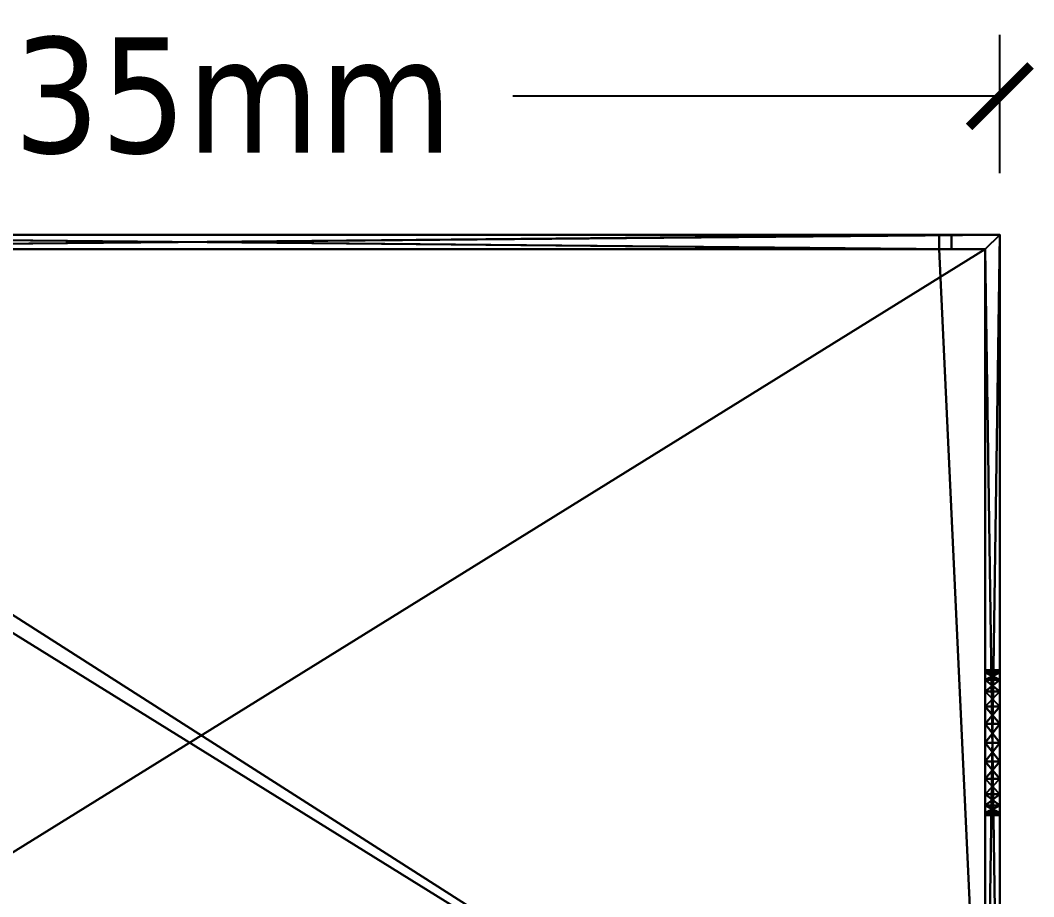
# Model space of a CAD drawing. Extents: x -792 to 436, y -474 to 738.
# Drawn here: x 132.5 to 342, y 73.2 to 254.3 of the extents above; entities that cross this region are included whole.
import ezdxf

# ---------------------------------------------------------------- set-up
doc = ezdxf.new("R2010")
doc.units = 0
doc.header["$LTSCALE"] = 25.4
doc.layers.get('0').update_dxf_attribs({"color": 13, "linetype": 'CONTINUOUS'})
doc.layers.get('DEFPOINTS').update_dxf_attribs({"linetype": 'CONTINUOUS'})
doc.styles.add('TAHOMA', font='Tahoma')
doc.dimstyles.new('DIMSTYLE1', dxfattribs={"dimtxt": 23.886966, "dimasz": 12.7, "dimexe": 12.7, "dimexo": 12.7, "dimgap": 2.54, "dimtad": 0, "dimtih": 1, "dimtoh": 1, "dimdec": 0, "dimzin": 0, "dimtxsty": 'TAHOMA', "dimblk": 'ARCHTICK', "dimcen": 0.09, "dimazin": 3, "dimtfac": 1, "dimtdec": 4, "dimtofl": 0, "dimtmove": 0, "dimatfit": 3, "dimtolj": 1, "dimtzin": 0})

# ---------------------------------------------------------------- blocks, each defined once
blk = doc.blocks.new('GROUP_1')
at = {"color": 0}
for p, q in [((335, 210), (0, 210)), ((335, 210, 400), (0, 210, 400)), ((335, 210), (0, 210)), ((335, 210, 400), (0, 210, 400)), ((325, 210, 90), (10, 210, 90)), ((10, 210, 120), (325, 210, 120)), ((325, 210, 90), (10, 210, 90)), ((10, 210, 120), (325, 210, 120)), ((12.5, 210, 35), (322.5, 210, 35)), ((322.5, 210, 10), (12.5, 210, 10)), ((12.5, 210, 35), (322.5, 210, 35)), ((322.5, 210, 10), (12.5, 210, 10)), ((322.5, 210, 35), (322.5, 207, 35)), ((322.5, 210, 35), (322.5, 210, 10)), ((322.5, 210, 35), (322.5, 210, 10)), ((322.5, 210, 10), (322.5, 207, 10)), ((322.5, 210, 35), (322.5, 207, 35)), ((322.5, 210, 10), (322.5, 207, 10)), ((325, 210, 90), (325, 207, 90)), ((325, 210, 120), (325, 210, 90)), ((325, 210, 90), (325, 207, 90)), ((325, 210, 120), (325, 207, 120)), ((325, 210, 120), (325, 210, 90)), ((325, 210, 120), (325, 207, 120)), ((335, 0), (335, 210)), ((335, 210), (335, 210, 400)), ((335, 0, 400), (335, 210, 400)), ((335, 0), (335, 210)), ((335, 0, 400), (335, 210, 400)), ((335, 210), (335, 210, 400)), ((332, 207), (3, 207)), ((332, 207, 400), (3, 207, 400)), ((332, 207, 400), (3, 207, 400)), ((3, 207, 7), (332, 207, 7)), ((332, 207), (3, 207)), ((3, 207, 7), (332, 207, 7)), ((10, 207, 120), (325, 207, 120)), ((325, 207, 90), (10, 207, 90)), ((325, 207, 90), (10, 207, 90)), ((10, 207, 120), (325, 207, 120)), ((12.5, 207, 35), (322.5, 207, 35)), ((12.5, 207, 35), (322.5, 207, 35)), ((12.5, 207, 10), (322.5, 207, 10)), ((12.5, 207, 10), (322.5, 207, 10)), ((322.5, 207, 35), (322.5, 207, 10)), ((322.5, 207, 10), (332, 207, 10)), ((322.5, 207, 35), (322.5, 207, 10)), ((322.5, 207, 10), (332, 207, 10)), ((325, 207, 120), (325, 207, 90)), ((325, 207, 120), (325, 207, 90)), ((332, 3), (332, 207)), ((332, 3, 400), (332, 207, 400)), ((332, 207, 10), (332, 207, 400)), ((332, 207, 10), (332, 3, 10)), ((332, 3, 400), (332, 207, 400)), ((332, 207, 7), (332, 3, 7)), ((332, 207), (332, 207, 7)), ((332, 3), (332, 207)), ((332, 207, 10), (332, 207, 400)), ((332, 207), (332, 207, 7)), ((332, 207, 7), (332, 3, 7)), ((332, 207, 10), (332, 3, 10)), ((335, 120, 300), (332, 120, 300)), ((335, 120, 300), (332, 120, 300)), ((335, 119.49, 296.12), (332, 119.49, 296.12)), ((335, 119.49, 296.12), (332, 119.49, 296.12)), ((335, 119.49, 303.88), (332, 119.49, 303.88)), ((335, 119.49, 303.88), (332, 119.49, 303.88)), ((335, 117.99, 292.5), (332, 117.99, 292.5)), ((335, 117.99, 292.5), (332, 117.99, 292.5)), ((335, 117.99, 307.5), (332, 117.99, 307.5)), ((335, 117.99, 307.5), (332, 117.99, 307.5)), ((335, 115.61, 289.39), (332, 115.61, 289.39)), ((335, 115.61, 289.39), (332, 115.61, 289.39)), ((335, 115.61, 310.61), (332, 115.61, 310.61)), ((335, 115.61, 310.61), (332, 115.61, 310.61)), ((335, 112.5, 287.01), (332, 112.5, 287.01)), ((335, 112.5, 287.01), (332, 112.5, 287.01)), ((335, 112.5, 312.99), (332, 112.5, 312.99)), ((335, 112.5, 312.99), (332, 112.5, 312.99)), ((335, 108.88, 314.49), (332, 108.88, 314.49)), ((335, 108.88, 285.51), (332, 108.88, 285.51)), ((335, 108.88, 285.51), (332, 108.88, 285.51)), ((335, 108.88, 314.49), (332, 108.88, 314.49)), ((335, 105, 315), (332, 105, 315)), ((335, 105, 315), (332, 105, 315)), ((335, 105, 285), (332, 105, 285)), ((335, 105, 285), (332, 105, 285)), ((335, 101.12, 314.49), (332, 101.12, 314.49)), ((335, 101.12, 314.49), (332, 101.12, 314.49)), ((335, 101.12, 285.51), (332, 101.12, 285.51)), ((335, 101.12, 285.51), (332, 101.12, 285.51)), ((335, 97.5, 312.99), (332, 97.5, 312.99)), ((335, 97.5, 312.99), (332, 97.5, 312.99)), ((335, 97.5, 287.01), (332, 97.5, 287.01)), ((335, 97.5, 287.01), (332, 97.5, 287.01)), ((335, 94.39, 310.61), (332, 94.39, 310.61)), ((335, 94.39, 310.61), (332, 94.39, 310.61)), ((335, 94.39, 289.39), (332, 94.39, 289.39)), ((335, 94.39, 289.39), (332, 94.39, 289.39)), ((335, 92.01, 307.5), (332, 92.01, 307.5)), ((335, 92.01, 307.5), (332, 92.01, 307.5)), ((335, 92.01, 292.5), (332, 92.01, 292.5)), ((335, 92.01, 292.5), (332, 92.01, 292.5)), ((335, 90.51, 303.88), (332, 90.51, 303.88)), ((335, 90.51, 303.88), (332, 90.51, 303.88)), ((335, 90.51, 296.12), (332, 90.51, 296.12)), ((335, 90.51, 296.12), (332, 90.51, 296.12)), ((335, 90, 300), (332, 90, 300)), ((335, 90, 300), (332, 90, 300))]:
    blk.add_line(p, q, dxfattribs=at)
at = {"color": 0, "extrusion": (-1, 0, 0)}
for centre in [(-105, 300, -332), (-105, 300, -332), (-105, 300, -332), (-105, 300, -332), (-105, 300, -332), (-105, 300, -332), (-105, 300, -332), (-105, 300, -332), (-105, 300, -332), (-105, 300, -332), (-105, 300, -332), (-105, 300, -332), (-105, 300, -332), (-105, 300, -332), (-105, 300, -332), (-105, 300, -332), (-105, 300, -332), (-105, 300, -332), (-105, 300, -332), (-105, 300, -332), (-105, 300, -332), (-105, 300, -332), (-105, 300, -332), (-105, 300, -332), (-105, 300, -332), (-105, 300, -335), (-105, 300, -335), (-105, 300, -335), (-105, 300, -335), (-105, 300, -335), (-105, 300, -335), (-105, 300, -335), (-105, 300, -335), (-105, 300, -335), (-105, 300, -335), (-105, 300, -335), (-105, 300, -335), (-105, 300, -335), (-105, 300, -335), (-105, 300, -335), (-105, 300, -335), (-105, 300, -335), (-105, 300, -335), (-105, 300, -335), (-105, 300, -335), (-105, 300, -335), (-105, 300, -335), (-105, 300, -335), (-105, 300, -335), (-105, 300, -335)]:
    blk.add_circle(centre, 15, dxfattribs=at)
at = {"color": 0}
mesh = blk.add_polyface(dxfattribs=at)
corners = [(0, 210), (3, 207), (0, 0), (335, 210), (332, 207), (332, 3), (3, 3), (335, 0)]
mesh.append_faces([[corners[k] for k in face] for face in [(0, 1, 2), (1, 3, 4), (4, 3, 5), (2, 6, 7), (6, 2, 1), (7, 5, 3)]], dxfattribs={"vtx0": -1, "vtx1": -1, "color": 0})
mesh.append_faces([[corners[k] for k in face] for face in [(1, 0, 3), (7, 6, 5)]], dxfattribs={"vtx0": -1, "vtx2": -1, "color": 0})
mesh = blk.add_polyface(dxfattribs=at)
corners = [(0, 0, 400), (3, 3, 400), (0, 210, 400), (335, 0, 400), (332, 3, 400), (332, 207, 400), (3, 207, 400), (335, 210, 400)]
mesh.append_faces([[corners[k] for k in face] for face in [(0, 1, 2), (1, 3, 4), (4, 3, 5), (2, 6, 7), (6, 2, 1), (7, 5, 3)]], dxfattribs={"vtx0": -1, "vtx1": -1, "color": 0})
mesh.append_faces([[corners[k] for k in face] for face in [(1, 0, 3), (7, 6, 5)]], dxfattribs={"vtx0": -1, "vtx2": -1, "color": 0})
mesh = blk.add_polyface(dxfattribs=at)
corners = [(0, 210), (12.5, 210, 10), (335, 210), (0, 210, 400), (10, 210, 90), (12.5, 210, 35), (322.5, 210, 35), (10, 210, 120), (325, 210, 120), (322.5, 210, 10), (335, 210, 400), (325, 210, 90)]
mesh.append_faces([[corners[k] for k in face] for face in [(0, 1, 2), (1, 4, 5), (5, 4, 6), (4, 3, 7), (7, 3, 8), (2, 9, 10), (9, 2, 1), (11, 6, 4), (10, 8, 3)]], dxfattribs={"vtx0": -1, "vtx1": -1, "color": 0})
mesh.append_faces([[corners[k] for k in face] for face in [(1, 3, 4), (10, 9, 11)]], dxfattribs={"vtx0": -1, "vtx1": -1, "vtx2": -1, "color": 0})
mesh.append_faces([[corners[k] for k in face] for face in [(1, 0, 3), (11, 9, 6), (10, 11, 8)]], dxfattribs={"vtx0": -1, "vtx2": -1, "color": 0})
mesh = blk.add_polyface(dxfattribs=at)
corners = [(325, 207, 90), (10, 210, 90), (10, 207, 90), (325, 210, 90)]
mesh.append_faces([[corners[k] for k in face] for face in [(0, 1, 2), (1, 0, 3)]], dxfattribs={"vtx0": -1, "color": 0})
mesh = blk.add_polyface(dxfattribs=at)
corners = [(325, 210, 120), (10, 207, 120), (10, 210, 120), (325, 207, 120)]
mesh.append_faces([[corners[k] for k in face] for face in [(0, 1, 2), (1, 0, 3)]], dxfattribs={"vtx0": -1, "color": 0})
mesh = blk.add_polyface(dxfattribs=at)
corners = [(322.5, 210, 35), (12.5, 207, 35), (12.5, 210, 35), (322.5, 207, 35)]
mesh.append_faces([[corners[k] for k in face] for face in [(0, 1, 2), (1, 0, 3)]], dxfattribs={"vtx0": -1, "color": 0})
mesh = blk.add_polyface(dxfattribs=at)
corners = [(322.5, 207, 10), (12.5, 210, 10), (12.5, 207, 10), (322.5, 210, 10)]
mesh.append_faces([[corners[k] for k in face] for face in [(0, 1, 2), (1, 0, 3)]], dxfattribs={"vtx0": -1, "color": 0})
mesh = blk.add_polyface(dxfattribs=at)
corners = [(322.5, 210, 35), (322.5, 207, 10), (322.5, 207, 35), (322.5, 210, 10)]
mesh.append_faces([[corners[k] for k in face] for face in [(0, 1, 2), (1, 0, 3)]], dxfattribs={"vtx0": -1, "color": 0})
mesh = blk.add_polyface(dxfattribs=at)
corners = [(325, 210, 120), (325, 207, 90), (325, 207, 120), (325, 210, 90)]
mesh.append_faces([[corners[k] for k in face] for face in [(0, 1, 2), (1, 0, 3)]], dxfattribs={"vtx0": -1, "color": 0})
mesh = blk.add_polyface(dxfattribs=at)
corners = [(335, 210), (335, 0, 400), (335, 0), (335, 90.51, 296.12), (335, 90, 300), (335, 92.01, 292.5), (335, 94.39, 289.39), (335, 97.5, 287.01), (335, 101.12, 285.51), (335, 105, 285), (335, 108.88, 285.51), (335, 112.5, 287.01), (335, 115.61, 289.39), (335, 117.99, 292.5), (335, 119.49, 296.12), (335, 120, 300), (335, 94.39, 310.61), (335, 210, 400), (335, 92.01, 307.5), (335, 90.51, 303.88), (335, 97.5, 312.99), (335, 101.12, 314.49), (335, 105, 315), (335, 108.88, 314.49), (335, 112.5, 312.99), (335, 115.61, 310.61), (335, 117.99, 307.5), (335, 119.49, 303.88)]
mesh.append_faces([[corners[k] for k in face] for face in [(0, 1, 2)]], dxfattribs={"vtx0": -1, "color": 0})
mesh.append_faces([[corners[k] for k in face] for face in [(3, 0, 5), (5, 0, 6), (6, 0, 7), (7, 0, 8), (8, 0, 9), (9, 0, 10), (10, 0, 11), (11, 0, 12), (12, 0, 13), (13, 0, 14), (14, 0, 15), (1, 16, 17), (16, 1, 18), (18, 1, 19), (19, 1, 4), (17, 15, 0)]], dxfattribs={"vtx0": -1, "vtx1": -1, "color": 0})
mesh.append_faces([[corners[k] for k in face] for face in [(1, 0, 3)]], dxfattribs={"vtx0": -1, "vtx1": -1, "vtx2": -1, "color": 0})
mesh.append_faces([[corners[k] for k in face] for face in [(1, 3, 4), (17, 16, 20), (17, 20, 21), (17, 21, 22), (17, 22, 23), (17, 23, 24), (17, 24, 25), (17, 25, 26), (17, 26, 27), (17, 27, 15)]], dxfattribs={"vtx0": -1, "vtx2": -1, "color": 0})
mesh = blk.add_polyface(dxfattribs=at)
corners = [(332, 207, 10), (325, 207, 90), (322.5, 207, 10), (332, 207, 400), (322.5, 207, 35), (12.5, 207, 35), (325, 207, 120), (10, 207, 120), (3, 207, 10), (12.5, 207, 10), (10, 207, 90), (3, 207, 400)]
mesh.append_faces([[corners[k] for k in face] for face in [(5, 8, 9)]], dxfattribs={"vtx0": -1, "color": 0})
mesh.append_faces([[corners[k] for k in face] for face in [(0, 1, 2), (2, 1, 4), (4, 1, 5), (1, 3, 6), (6, 3, 7), (8, 10, 11), (10, 5, 1), (11, 7, 3)]], dxfattribs={"vtx0": -1, "vtx1": -1, "color": 0})
mesh.append_faces([[corners[k] for k in face] for face in [(8, 5, 10)]], dxfattribs={"vtx0": -1, "vtx1": -1, "vtx2": -1, "color": 0})
mesh.append_faces([[corners[k] for k in face] for face in [(1, 0, 3), (11, 10, 7)]], dxfattribs={"vtx0": -1, "vtx2": -1, "color": 0})
mesh = blk.add_polyface(dxfattribs=at)
corners = [(332, 207, 7), (3, 207), (332, 207), (3, 207, 7)]
mesh.append_faces([[corners[k] for k in face] for face in [(0, 1, 2), (1, 0, 3)]], dxfattribs={"vtx0": -1, "color": 0})
mesh = blk.add_polyface(dxfattribs=at)
corners = [(332, 207, 7), (3, 3, 7), (3, 207, 7), (332, 3, 7)]
mesh.append_faces([[corners[k] for k in face] for face in [(0, 1, 2), (1, 0, 3)]], dxfattribs={"vtx0": -1, "color": 0})
mesh = blk.add_polyface(dxfattribs=at)
corners = [(332, 3, 10), (3, 207, 10), (3, 3, 10), (12.5, 207, 10), (322.5, 207, 10), (332, 207, 10)]
mesh.append_faces([[corners[k] for k in face] for face in [(0, 1, 2), (4, 0, 5)]], dxfattribs={"vtx0": -1, "color": 0})
mesh.append_faces([[corners[k] for k in face] for face in [(1, 0, 3), (3, 0, 4)]], dxfattribs={"vtx0": -1, "vtx1": -1, "color": 0})
mesh = blk.add_polyface(dxfattribs=at)
corners = [(332, 3, 400), (332, 90.51, 303.88), (332, 3, 10), (332, 92.01, 307.5), (332, 94.39, 310.61), (332, 207, 400), (332, 90, 300), (332, 97.5, 312.99), (332, 101.12, 314.49), (332, 105, 315), (332, 108.88, 314.49), (332, 112.5, 312.99), (332, 115.61, 310.61), (332, 117.99, 307.5), (332, 119.49, 303.88), (332, 120, 300), (332, 90.51, 296.12), (332, 207, 10), (332, 92.01, 292.5), (332, 94.39, 289.39), (332, 97.5, 287.01), (332, 101.12, 285.51), (332, 105, 285), (332, 108.88, 285.51), (332, 112.5, 287.01), (332, 115.61, 289.39), (332, 117.99, 292.5), (332, 119.49, 296.12)]
mesh.append_faces([[corners[k] for k in face] for face in [(0, 1, 2), (1, 0, 3), (3, 0, 4), (4, 5, 7), (7, 5, 8), (8, 5, 9), (9, 5, 10), (10, 5, 11), (11, 5, 12), (12, 5, 13), (13, 5, 14), (14, 5, 15), (2, 16, 17), (16, 2, 6), (17, 15, 5)]], dxfattribs={"vtx0": -1, "vtx1": -1, "color": 0})
mesh.append_faces([[corners[k] for k in face] for face in [(4, 0, 5), (2, 1, 6), (17, 16, 18), (17, 18, 19), (17, 19, 20), (17, 20, 21), (17, 21, 22), (17, 22, 23), (17, 23, 24), (17, 24, 25), (17, 25, 26), (17, 26, 27), (17, 27, 15)]], dxfattribs={"vtx0": -1, "vtx2": -1, "color": 0})
mesh = blk.add_polyface(dxfattribs=at)
corners = [(332, 207, 7), (332, 3), (332, 3, 7), (332, 207)]
mesh.append_faces([[corners[k] for k in face] for face in [(0, 1, 2), (1, 0, 3)]], dxfattribs={"vtx0": -1, "color": 0})
mesh = blk.add_polyface(dxfattribs=at)
corners = [(335, 120, 300), (332, 119.49, 296.12), (335, 119.49, 296.12), (332, 120, 300)]
mesh.append_faces([[corners[k] for k in face] for face in [(0, 1, 2), (1, 0, 3)]], dxfattribs={"vtx0": -1, "color": 0})
mesh = blk.add_polyface(dxfattribs=at)
corners = [(335, 119.49, 303.88), (332, 120, 300), (335, 120, 300), (332, 119.49, 303.88)]
mesh.append_faces([[corners[k] for k in face] for face in [(0, 1, 2), (1, 0, 3)]], dxfattribs={"vtx0": -1, "color": 0})
mesh = blk.add_polyface(dxfattribs=at)
corners = [(335, 119.49, 296.12), (332, 117.99, 292.5), (335, 117.99, 292.5), (332, 119.49, 296.12)]
mesh.append_faces([[corners[k] for k in face] for face in [(0, 1, 2), (1, 0, 3)]], dxfattribs={"vtx0": -1, "color": 0})
mesh = blk.add_polyface(dxfattribs=at)
corners = [(335, 117.99, 307.5), (332, 119.49, 303.88), (335, 119.49, 303.88), (332, 117.99, 307.5)]
mesh.append_faces([[corners[k] for k in face] for face in [(0, 1, 2), (1, 0, 3)]], dxfattribs={"vtx0": -1, "color": 0})
mesh = blk.add_polyface(dxfattribs=at)
corners = [(335, 117.99, 292.5), (332, 115.61, 289.39), (335, 115.61, 289.39), (332, 117.99, 292.5)]
mesh.append_faces([[corners[k] for k in face] for face in [(0, 1, 2), (1, 0, 3)]], dxfattribs={"vtx0": -1, "color": 0})
mesh = blk.add_polyface(dxfattribs=at)
corners = [(335, 115.61, 310.61), (332, 117.99, 307.5), (335, 117.99, 307.5), (332, 115.61, 310.61)]
mesh.append_faces([[corners[k] for k in face] for face in [(0, 1, 2), (1, 0, 3)]], dxfattribs={"vtx0": -1, "color": 0})
mesh = blk.add_polyface(dxfattribs=at)
corners = [(335, 112.5, 287.01), (332, 115.61, 289.39), (332, 112.5, 287.01), (335, 115.61, 289.39)]
mesh.append_faces([[corners[k] for k in face] for face in [(0, 1, 2), (1, 0, 3)]], dxfattribs={"vtx0": -1, "color": 0})
mesh = blk.add_polyface(dxfattribs=at)
corners = [(335, 115.61, 310.61), (332, 112.5, 312.99), (332, 115.61, 310.61), (335, 112.5, 312.99)]
mesh.append_faces([[corners[k] for k in face] for face in [(0, 1, 2), (1, 0, 3)]], dxfattribs={"vtx0": -1, "color": 0})
mesh = blk.add_polyface(dxfattribs=at)
corners = [(335, 108.88, 285.51), (332, 112.5, 287.01), (332, 108.88, 285.51), (335, 112.5, 287.01)]
mesh.append_faces([[corners[k] for k in face] for face in [(0, 1, 2), (1, 0, 3)]], dxfattribs={"vtx0": -1, "color": 0})
mesh = blk.add_polyface(dxfattribs=at)
corners = [(335, 112.5, 312.99), (332, 108.88, 314.49), (332, 112.5, 312.99), (335, 108.88, 314.49)]
mesh.append_faces([[corners[k] for k in face] for face in [(0, 1, 2), (1, 0, 3)]], dxfattribs={"vtx0": -1, "color": 0})
mesh = blk.add_polyface(dxfattribs=at)
corners = [(335, 108.88, 314.49), (332, 105, 315), (332, 108.88, 314.49), (335, 105, 315)]
mesh.append_faces([[corners[k] for k in face] for face in [(0, 1, 2), (1, 0, 3)]], dxfattribs={"vtx0": -1, "color": 0})
mesh = blk.add_polyface(dxfattribs=at)
corners = [(335, 105, 285), (332, 108.88, 285.51), (332, 105, 285), (335, 108.88, 285.51)]
mesh.append_faces([[corners[k] for k in face] for face in [(0, 1, 2), (1, 0, 3)]], dxfattribs={"vtx0": -1, "color": 0})
mesh = blk.add_polyface(dxfattribs=at)
corners = [(335, 105, 315), (332, 101.12, 314.49), (332, 105, 315), (335, 101.12, 314.49)]
mesh.append_faces([[corners[k] for k in face] for face in [(0, 1, 2), (1, 0, 3)]], dxfattribs={"vtx0": -1, "color": 0})
mesh = blk.add_polyface(dxfattribs=at)
corners = [(335, 101.12, 285.51), (332, 105, 285), (332, 101.12, 285.51), (335, 105, 285)]
mesh.append_faces([[corners[k] for k in face] for face in [(0, 1, 2), (1, 0, 3)]], dxfattribs={"vtx0": -1, "color": 0})
mesh = blk.add_polyface(dxfattribs=at)
corners = [(335, 101.12, 314.49), (332, 97.5, 312.99), (332, 101.12, 314.49), (335, 97.5, 312.99)]
mesh.append_faces([[corners[k] for k in face] for face in [(0, 1, 2), (1, 0, 3)]], dxfattribs={"vtx0": -1, "color": 0})
mesh = blk.add_polyface(dxfattribs=at)
corners = [(335, 97.5, 287.01), (332, 101.12, 285.51), (332, 97.5, 287.01), (335, 101.12, 285.51)]
mesh.append_faces([[corners[k] for k in face] for face in [(0, 1, 2), (1, 0, 3)]], dxfattribs={"vtx0": -1, "color": 0})
mesh = blk.add_polyface(dxfattribs=at)
corners = [(335, 97.5, 312.99), (332, 94.39, 310.61), (332, 97.5, 312.99), (335, 94.39, 310.61)]
mesh.append_faces([[corners[k] for k in face] for face in [(0, 1, 2), (1, 0, 3)]], dxfattribs={"vtx0": -1, "color": 0})
mesh = blk.add_polyface(dxfattribs=at)
corners = [(335, 94.39, 289.39), (332, 97.5, 287.01), (332, 94.39, 289.39), (335, 97.5, 287.01)]
mesh.append_faces([[corners[k] for k in face] for face in [(0, 1, 2), (1, 0, 3)]], dxfattribs={"vtx0": -1, "color": 0})
mesh = blk.add_polyface(dxfattribs=at)
corners = [(332, 94.39, 310.61), (335, 92.01, 307.5), (332, 92.01, 307.5), (335, 94.39, 310.61)]
mesh.append_faces([[corners[k] for k in face] for face in [(0, 1, 2), (1, 0, 3)]], dxfattribs={"vtx0": -1, "color": 0})
mesh = blk.add_polyface(dxfattribs=at)
corners = [(332, 92.01, 292.5), (335, 94.39, 289.39), (332, 94.39, 289.39), (335, 92.01, 292.5)]
mesh.append_faces([[corners[k] for k in face] for face in [(0, 1, 2), (1, 0, 3)]], dxfattribs={"vtx0": -1, "color": 0})
mesh = blk.add_polyface(dxfattribs=at)
corners = [(332, 92.01, 307.5), (335, 90.51, 303.88), (332, 90.51, 303.88), (335, 92.01, 307.5)]
mesh.append_faces([[corners[k] for k in face] for face in [(0, 1, 2), (1, 0, 3)]], dxfattribs={"vtx0": -1, "color": 0})
mesh = blk.add_polyface(dxfattribs=at)
corners = [(332, 90.51, 296.12), (335, 92.01, 292.5), (332, 92.01, 292.5), (335, 90.51, 296.12)]
mesh.append_faces([[corners[k] for k in face] for face in [(0, 1, 2), (1, 0, 3)]], dxfattribs={"vtx0": -1, "color": 0})
mesh = blk.add_polyface(dxfattribs=at)
corners = [(332, 90.51, 303.88), (335, 90, 300), (332, 90, 300), (335, 90.51, 303.88)]
mesh.append_faces([[corners[k] for k in face] for face in [(0, 1, 2), (1, 0, 3)]], dxfattribs={"vtx0": -1, "color": 0})
mesh = blk.add_polyface(dxfattribs=at)
corners = [(332, 90, 300), (335, 90.51, 296.12), (332, 90.51, 296.12), (335, 90, 300)]
mesh.append_faces([[corners[k] for k in face] for face in [(0, 1, 2), (1, 0, 3)]], dxfattribs={"vtx0": -1, "color": 0})
blk = doc.blocks.new('_ARCHTICK')
at = {"color": 0, "linetype": 'BYBLOCK', "const_width": 0.15}
blk.add_lwpolyline([(-0.5, -0.5), (0.5, 0.5)], dxfattribs=at)
blk = doc.blocks.new('*D17')
at = {"color": 0}
for p, q in [((0, 222.7), (0, 251.34)), ((335, 222.7), (335, 251.34)), ((0, 238.64), (100.69, 238.64)), ((335, 238.64), (234.31, 238.64))]:
    blk.add_line(p, q, dxfattribs=at)
at = {"layer": 'DEFPOINTS', "color": 0}
for p in [(0, 238.64), (0, 210), (335, 210)]:
    blk.add_point(p, dxfattribs=at)
at = {"color": 0, "xscale": 12.7, "yscale": 12.7, "zscale": 12.7, "rotation": 180}
blk.add_blockref('_ARCHTICK', (0, 238.64), dxfattribs=at)
at = {"color": 0, "xscale": 12.7, "yscale": 12.7, "zscale": 12.7}
blk.add_blockref('_ARCHTICK', (335, 238.64), dxfattribs=at)
at = {"color": 0, "insert": (167.5, 238.64), "char_height": 23.887, "attachment_point": 5, "style": 'TAHOMA'}
blk.add_mtext('\\A1;335mm', dxfattribs=at)

msp = doc.modelspace()

# ---------------------------------------------------------------- block references
at = {"color": 0}
msp.add_blockref('GROUP_1', (0, 0), dxfattribs=at)

# ---------------------------------------------------------------- dimensions: what is measured, and where the dimension line sits
at = {"color": 49}
dim = msp.add_linear_dim(base=(0, 238.64, 400), p1=(335, 210, 400), p2=(0, 210, 400), dimstyle='DIMSTYLE1', override={"dimpost": 'mm'}, dxfattribs=at)
dim.commit()
dim.dimension.update_dxf_attribs({"geometry": '*D17', "text_midpoint": (167.5, 238.64, 400)})

doc.saveas('drawing.dxf')
